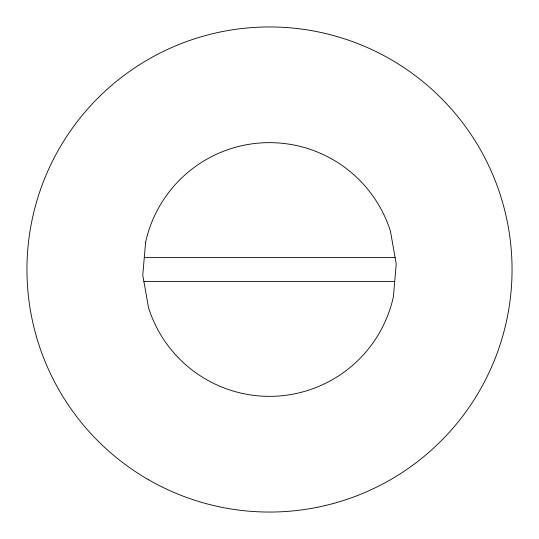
<?xml version="1.0" encoding="UTF-8"?>
<svg xmlns="http://www.w3.org/2000/svg" width="539" height="539" viewBox="0 0 539 539"><rect width="100%" height="100%" fill="white"/><g stroke="black" fill="none" stroke-linecap="round" stroke-linejoin="round"><path stroke-width="0.81" d="M144.284 257.608L395.127 257.608M143.873 281.392L394.716 281.392M145.618 242.173L142.768 275.166L148.555 307.776A126.86 126.86 0 0 0 393.382 296.827L396.232 263.834L390.445 231.224A126.86 126.86 0 0 0 145.618 242.173M148.225 479.555A242.55 242.55 0 0 0 512.05 269.5A242.55 242.55 0 0 0 148.225 59.445A242.55 242.55 0 0 0 148.225 479.555"/></g></svg>
